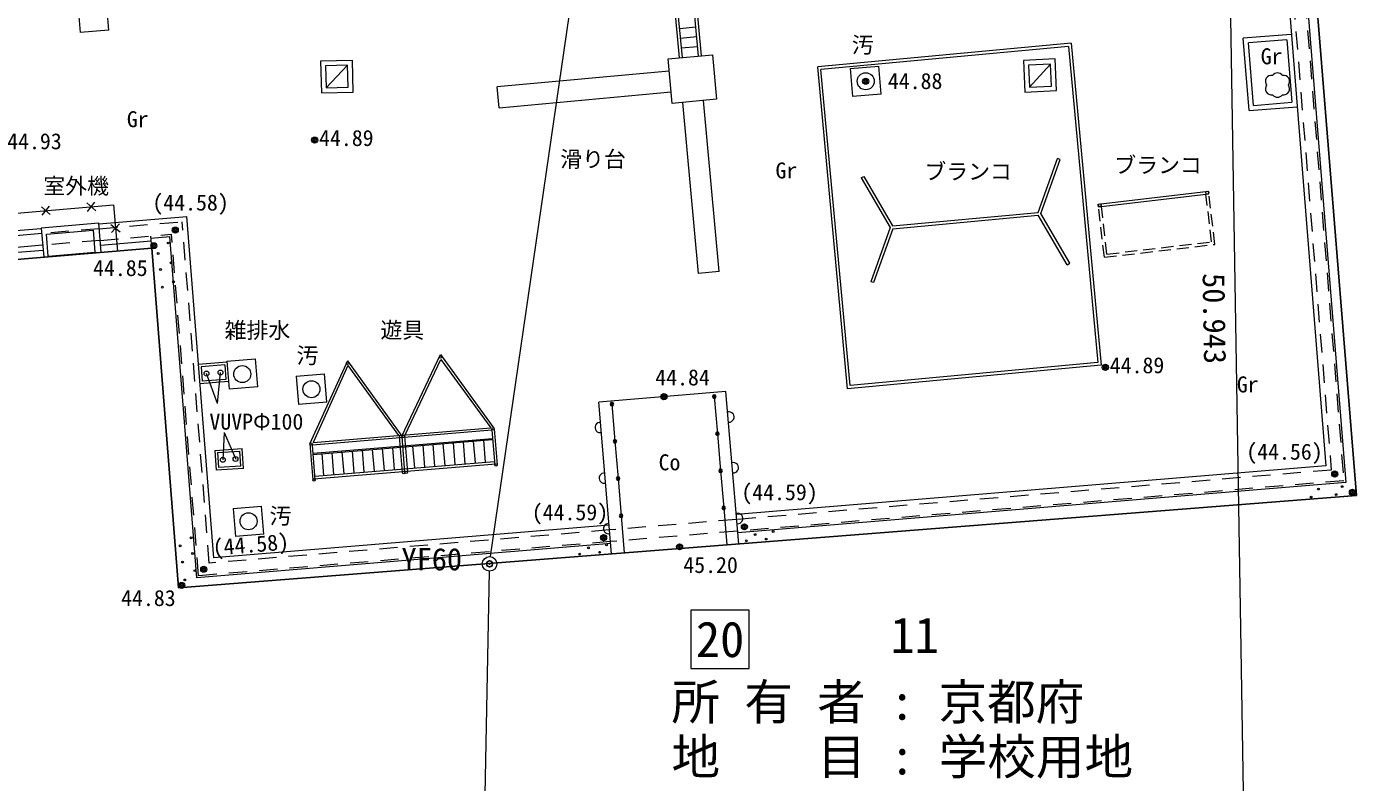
# Model space of a CAD drawing. Units: millimetres, scale not verified. Extents: x -29071210 to -28860960, y -117775216 to -117329466.
# Drawn here: x -28986217 to -28958863, y -117587567 to -117572019 of the extents above; entities that cross this region are included whole.
import ezdxf
from ezdxf.enums import TextEntityAlignment as Align

# ---------------------------------------------------------------- set-up
doc = ezdxf.new("R2010")
doc.units = ezdxf.units.MM
doc.header["$LTSCALE"] = 250
doc.header["$PDMODE"] = 32
doc.header["$PDSIZE"] = 125
doc.linetypes.add('USER4', pattern=[2.5, 1.5, -1])
doc.linetypes.add('USER6', pattern=[1.5, 1, -0.5])
for name, color, linetype, lineweight in [('S-SUV', 7, 'Continuous', 13), ('S-SUV-HTXT', 7, 'Continuous', 13), ('S-SUV-ROW', 7, 'Continuous', 15), ('S-SUV-SRVR', 3, 'Continuous', 13), ('S-SUV-STR', 1, 'Continuous', 25)]:
    doc.layers.add(name, color=color, linetype=linetype, lineweight=lineweight)
doc.layers.add('S-SUV-BMK', color=7, linetype='Continuous')
doc.styles.add('ＭＳ ゴシック', font='')
doc.styles.get('ＭＳ ゴシック').set_extended_font_data('MS Gothic')

# ---------------------------------------------------------------- blocks, each defined once
blk = doc.blocks.new('ﾌﾟﾛｯﾄﾏｰｸ-03_1')
at = {"color": 3, "linetype": 'Continuous', "lineweight": 25}
blk.add_circle((0, 0), 0.5, dxfattribs=at)
at = {"color": 3}
blk.add_point((0, 0), dxfattribs=at)
blk = doc.blocks.new('植樹')
at = {"color": 7, "linetype": 'Continuous', "lineweight": 13}
for centre, radius, start, end in [((-0.5, 0.3), 0.5, 79.1621, 216.8699), ((-0.5, -0.3), 0.5, 143.1301, 280.8379), ((0, 0.5), 0.499, 35.631, 144.369), ((0.5, 0.3), 0.5, 323.1301, 100.8379), ((0, -0.5), 0.499, 215.631, 324.369), ((0.5, -0.3), 0.5, 259.1621, 36.8699)]:
    blk.add_arc(centre, radius, start, end, dxfattribs=at)
blk = doc.blocks.new('ﾌﾟﾛｯﾄﾏｰｸ-03')
at = {"color": 7, "linetype": 'Continuous', "lineweight": 15}
blk.add_circle((0, 0), 0.5, dxfattribs=at)
at = {"color": 7}
blk.add_point((0, 0), dxfattribs=at)

msp = doc.modelspace()

# ---------------------------------------------------------------- linework, layer by layer
at = {"layer": 'S-SUV'}
for p, q in [((-28960456.3, -117569012.7), (-28959489, -117581051.8)), ((-28960077.5, -117568982.3), (-28959079.9, -117581399.1)), ((-28985161, -117571561), (-28985113.6, -117572140.9)), ((-28984527, -117572093), (-28984574.4, -117571513.1)), ((-28972905, -117571465), (-28972794.7, -117572661.1)), ((-28972845.3, -117571459.5), (-28972735, -117572655.6)), ((-28972396.8, -117572624.4), (-28972507.1, -117571428.3)), ((-28972337.1, -117572618.9), (-28972447.3, -117571422.8)), ((-28984527, -117572093), (-28985113.6, -117572140.9)), ((-28972790.1, -117572058.1), (-28972451.9, -117572026.9)), ((-28960201.7, -117572180.6), (-28961191.5, -117572260.2)), ((-28972771.7, -117572257.2), (-28972433.5, -117572226.1)), ((-28972753.3, -117572456.4), (-28972415.2, -117572425.2)), ((-28964729, -117572363), (-28969943.4, -117572846.6)), ((-28964783.2, -117572428.3), (-28969878.1, -117572900.8)), ((-28964783.2, -117572428.3), (-28964180.3, -117578929.8)), ((-28964729, -117572363), (-28964115, -117578984)), ((-28961072, -117573748), (-28961191.5, -117572260.2)), ((-28960293.4, -117572288.3), (-28961083.9, -117572351.8)), ((-28960980.3, -117573640.3), (-28961083.9, -117572351.8)), ((-28960293.4, -117572288.3), (-28960189.9, -117573576.8)), ((-28979515.6, -117572713), (-28980168.2, -117572727.2)), ((-28980168.2, -117572727.2), (-28980153.9, -117573379.7)), ((-28979501.4, -117573365.5), (-28979515.6, -117572713)), ((-28973022.9, -117572682.1), (-28972108, -117572597.8)), ((-28972938.4, -117573598.8), (-28973022.9, -117572682.1)), ((-28972108, -117572597.8), (-28972023.5, -117573514.5)), ((-28965059.7, -117572684.3), (-28965711.7, -117572714.5)), ((-28965711.7, -117572714.5), (-28965681.5, -117573366.5)), ((-28965029.5, -117573336.3), (-28965059.7, -117572684.3)), ((-28979613.4, -117572815.1), (-28980066, -117572825)), ((-28980066, -117572825), (-28980056.1, -117573277.6)), ((-28980056.1, -117573277.6), (-28979613.4, -117572815.1)), ((-28979603.5, -117573267.7), (-28979613.4, -117572815.1)), ((-28972999.7, -117572933.4), (-28976535.7, -117573259.4)), ((-28969329.4, -117579467.6), (-28969943.4, -117572846.6)), ((-28969275.2, -117579402.3), (-28969878.1, -117572900.8)), ((-28969274, -117572878), (-28968687.4, -117572830.1)), ((-28969274, -117572878), (-28969226.6, -117573457.9)), ((-28968640, -117573410), (-28968687.4, -117572830.1)), ((-28965155, -117572788.8), (-28965607.2, -117572809.8)), ((-28965607.2, -117572809.8), (-28965586.2, -117573262)), ((-28965586.2, -117573262), (-28965155, -117572788.8)), ((-28965134, -117573241), (-28965155, -117572788.8)), ((-28980056.1, -117573277.6), (-28979603.5, -117573267.7)), ((-28976496, -117573690), (-28976535.7, -117573259.4)), ((-28965586.2, -117573262), (-28965134, -117573241)), ((-28980153.9, -117573379.7), (-28979501.4, -117573365.5)), ((-28976496, -117573690), (-28972960, -117573364)), ((-28972023.5, -117573514.5), (-28972938.4, -117573598.8)), ((-28971967.8, -117577059.5), (-28972292.4, -117573539.2)), ((-28968640, -117573410), (-28969226.6, -117573457.9)), ((-28965681.5, -117573366.5), (-28965029.5, -117573336.3)), ((-28972396, -117577099), (-28972720.6, -117573578.7)), ((-28961072, -117573748), (-28960082.2, -117573668.5)), ((-28960980.3, -117573640.3), (-28960189.9, -117573576.8)), ((-28965411.8, -117575841.6), (-28965013.4, -117574733.6)), ((-28965357, -117575866.6), (-28964956.9, -117574753.9)), ((-28964956.9, -117574753.9), (-28965013.4, -117574733.6)), ((-28969050.3, -117575133.5), (-28968998.5, -117575103.2)), ((-28969050.3, -117575133.5), (-28968452.4, -117576153.7)), ((-28968998.5, -117575103.2), (-28968403.2, -117576119)), ((-28964175.3, -117575668.7), (-28961904.7, -117575401.7)), ((-28964168.3, -117575728.3), (-28961897.7, -117575461.3)), ((-28961897.7, -117575461.3), (-28961904.7, -117575401.7)), ((-28988168, -117576004), (-28984426.8, -117575687.4)), ((-28985913.7, -117575724.5), (-28985733, -117575886.6)), ((-28985898.8, -117575900.7), (-28985747.9, -117575710.5)), ((-28984975.8, -117575645.2), (-28984795.1, -117575807.3)), ((-28984960.9, -117575821.3), (-28984810.1, -117575631.1)), ((-28984426.8, -117575687.4), (-28984346.6, -117576635.5)), ((-28964168.3, -117575728.3), (-28964175.3, -117575668.7)), ((-28984731.9, -117576077.4), (-28982923, -117575924.3)), ((-28982368.1, -117582949.9), (-28982923, -117575924.3)), ((-28968403.2, -117576119), (-28965411.8, -117575841.6)), ((-28968397.6, -117576178.8), (-28965406.2, -117575901.3)), ((-28964810.9, -117576917.2), (-28965406.2, -117575901.3)), ((-28964759.1, -117576886.8), (-28965357, -117575866.6)), ((-28985915.1, -117576177.5), (-28986520.6, -117576228.8)), ((-28985906.6, -117576277.2), (-28986512.1, -117576328.4)), ((-28985809.1, -117576290.8), (-28984848.1, -117576209.4)), ((-28985771.2, -117576739.2), (-28985809.1, -117576290.8)), ((-28984848.1, -117576209.4), (-28984810.2, -117576657.8)), ((-28984481.4, -117576091.2), (-28984291.2, -117576242.1)), ((-28984305.2, -117576076.3), (-28984467.3, -117576257)), ((-28968452.4, -117576153.7), (-28968852.5, -117577266.4)), ((-28968397.6, -117576178.8), (-28968796, -117577286.7)), ((-28985886.4, -117576516.3), (-28986491.9, -117576567.6)), ((-28984694.8, -117576515.8), (-28983654.7, -117576427.8)), ((-28983643, -117576576), (-28983662.5, -117576328.1)), ((-28983659.4, -117576368), (-28983271.7, -117576335.2)), ((-28982716.9, -117583360.1), (-28983271.7, -117576335.2)), ((-28986483.5, -117576667.2), (-28985878, -117576616)), ((-28985771.2, -117576739.2), (-28984810.2, -117576657.8)), ((-28971967.8, -117577059.5), (-28972396, -117577099)), ((-28964810.9, -117576917.2), (-28964759.1, -117576886.8)), ((-28968796, -117577286.7), (-28968852.5, -117577266.4)), ((-28982097, -117578923), (-28982682.5, -117578969.2)), ((-28982141, -117578976.6), (-28982628.7, -117579015.2)), ((-28982628.7, -117579015.2), (-28982605.1, -117579314.2)), ((-28982141, -117578976.6), (-28982116.5, -117579275.6)), ((-28982097, -117578901), (-28981510.4, -117578853.1)), ((-28982097, -117578901), (-28982049.6, -117579480.9)), ((-28981463, -117579433), (-28981510.4, -117578853.1)), ((-28979618, -117578892.5), (-28980388.7, -117580593.3)), ((-28979608, -117578991.5), (-28980325.6, -117580575.2)), ((-28979618, -117578892.5), (-28978495.4, -117580442.8)), ((-28979608, -117578991.5), (-28978566.1, -117580430.4)), ((-28978495.4, -117580442.8), (-28977704.6, -117578767.2)), ((-28978428.9, -117580419.1), (-28977695.4, -117578864.8)), ((-28977704.6, -117578767.2), (-28976603.7, -117580280.9)), ((-28977695.4, -117578864.8), (-28976670.3, -117580274.3)), ((-28964115, -117578984), (-28969329.4, -117579467.6)), ((-28964180.3, -117578929.8), (-28969275.2, -117579402.3)), ((-28982116.5, -117579275.6), (-28982605.1, -117579314.2)), ((-28980674, -117579212), (-28980087.4, -117579164.1)), ((-28980674, -117579212), (-28980626.6, -117579791.9)), ((-28980040, -117579744), (-28980087.4, -117579164.1)), ((-28982065.5, -117579321.8), (-28982651, -117579368)), ((-28981463, -117579433), (-28982049.6, -117579480.9)), ((-28971831, -117579528), (-28974442.7, -117579743.6)), ((-28971565, -117582663), (-28971831, -117579528)), ((-28980040, -117579744), (-28980626.6, -117579791.9)), ((-28974184.8, -117582868.2), (-28974442.7, -117579743.6)), ((-28974177, -117579784), (-28974113.8, -117580549.9)), ((-28972072, -117579631), (-28972007.3, -117580393.9)), ((-28976646.8, -117580322.6), (-28980339, -117580626.4)), ((-28980325.6, -117580575.2), (-28976670.3, -117580274.3)), ((-28976646.8, -117580322.6), (-28976587.9, -117581038.1)), ((-28976599, -117580293.5), (-28976538.1, -117581033.9)), ((-28972007.3, -117580393.9), (-28971942.5, -117581156.7)), ((-28980390.9, -117580605.6), (-28980329.9, -117581346.1)), ((-28980280.1, -117581341.9), (-28980339, -117580626.4)), ((-28980325.2, -117580793.8), (-28976633, -117580489.9)), ((-28980323.2, -117580818.7), (-28976631, -117580514.8)), ((-28978483.8, -117581194.1), (-28978544.8, -117580453.7)), ((-28978434, -117581190), (-28978494.9, -117580449.6)), ((-28978445.1, -117580445.5), (-28978384.2, -117581185.9)), ((-28978232.3, -117581098.1), (-28978269.2, -117580649.7)), ((-28978024.4, -117581081), (-28978061.3, -117580632.5)), ((-28977816.5, -117581063.9), (-28977853.4, -117580615.4)), ((-28977608.6, -117581046.8), (-28977645.5, -117580598.3)), ((-28977400.7, -117581029.7), (-28977437.6, -117580581.2)), ((-28977192.8, -117581012.6), (-28977229.7, -117580564.1)), ((-28976984.9, -117580995.5), (-28977021.8, -117580547)), ((-28976777, -117580978.4), (-28976814, -117580529.9)), ((-28974113.8, -117580549.9), (-28974050.6, -117581315.9)), ((-28982344, -117580736), (-28981782.1, -117580701.3)), ((-28982344, -117580736), (-28982318.9, -117581142.7)), ((-28982291, -117580782.8), (-28981829, -117580754.3)), ((-28982291, -117580782.8), (-28982272, -117581089.7)), ((-28981810, -117581061.2), (-28981829, -117580754.3)), ((-28981757, -117581108), (-28981782.1, -117580701.3)), ((-28980103.3, -117581252.1), (-28980140.2, -117580803.7)), ((-28979895.4, -117581235), (-28979932.3, -117580786.5)), ((-28979687.5, -117581217.9), (-28979724.4, -117580769.4)), ((-28979479.6, -117581200.8), (-28979516.5, -117580752.3)), ((-28979271.7, -117581183.7), (-28979308.6, -117580735.2)), ((-28979063.8, -117581166.6), (-28979100.7, -117580718.1)), ((-28978855.9, -117581149.5), (-28978892.8, -117580701)), ((-28978648, -117581132.4), (-28978685, -117580683.9)), ((-28981757, -117581108), (-28982318.9, -117581142.7)), ((-28981810, -117581061.2), (-28982272, -117581089.7)), ((-28980307.1, -117581319.1), (-28976565.1, -117581011.1)), ((-28980286.2, -117581267.2), (-28976594.1, -117580963.3)), ((-28971942.5, -117581156.7), (-28971877.8, -117581919.6)), ((-28959489, -117581051.8), (-28971616.3, -117582057.9)), ((-28974050.6, -117581315.9), (-28973987.3, -117582081.8)), ((-28959079.9, -117581399.1), (-28971584.2, -117582436.5)), ((-28981969, -117581930), (-28981382.4, -117581882.1)), ((-28981969, -117581930), (-28981921.6, -117582509.9)), ((-28981335, -117582462), (-28981382.4, -117581882.1)), ((-28971877.8, -117581919.6), (-28971813.1, -117582682.4)), ((-28974233.8, -117582275), (-28982368.1, -117582949.9)), ((-28973987.3, -117582081.8), (-28973924.1, -117582847.8)), ((-28981335, -117582462), (-28981921.6, -117582509.9)), ((-28974202.5, -117582653.7), (-28982716.9, -117583360.1))]:
    msp.add_line(p, q, dxfattribs=at)
at = {"layer": 'S-SUV', "linetype": 'USER4'}
for p, q in [((-28960356.6, -117569004.7), (-28959381.3, -117581143.2)), ((-28960117.4, -117568985.5), (-28959122.9, -117581362.6)), ((-28984723.4, -117576177), (-28985906.6, -117576277.2)), ((-28984723.4, -117576177), (-28983014.8, -117576032.4)), ((-28984703.2, -117576416.2), (-28983235, -117576291.9)), ((-28982680.2, -117583316.9), (-28983235, -117576291.9)), ((-28982459.9, -117583057.8), (-28983014.8, -117576032.4)), ((-28984703.2, -117576416.2), (-28985886.4, -117576516.3)), ((-28959381.3, -117581143.2), (-28971607.9, -117582157.5)), ((-28959122.9, -117581362.6), (-28971587.6, -117582396.6)), ((-28971607.9, -117582157.5), (-28974225.5, -117582374.7)), ((-28974225.5, -117582374.7), (-28982459.9, -117583057.8)), ((-28971587.6, -117582396.6), (-28974205.8, -117582613.9)), ((-28974205.8, -117582613.9), (-28982680.2, -117583316.9))]:
    msp.add_line(p, q, dxfattribs=at)
at = {"layer": 'S-SUV', "linetype": 'USER6'}
for p, q in [((-28961842.3, -117576445.9), (-28961957.3, -117575468.3)), ((-28961775.7, -117576498.5), (-28961897.7, -117575461.3)), ((-28964046.3, -117576765.5), (-28964168.3, -117575728.3)), ((-28963993.7, -117576698.9), (-28964108.7, -117575721.3)), ((-28964046.3, -117576765.5), (-28961775.7, -117576498.5)), ((-28963993.7, -117576698.9), (-28961842.3, -117576445.9))]:
    msp.add_line(p, q, dxfattribs=at)
at = {"layer": 'S-SUV'}
msp.add_lwpolyline([(-28984682.2, -117576663.9), (-28984733, -117576064), (-28985916.2, -117576164.1), (-28985865.4, -117576764.1)], dxfattribs=at)
for centre, radius in [((-28968957, -117573144), 175), ((-28961931, -117575435), 30), ((-28964142, -117575695), 30), ((-28983302.6, -117576470.7), 18.8), ((-28983511.7, -117576687), 18.8), ((-28983461.2, -117577015.1), 18.8), ((-28983244.9, -117576878.1), 18.8), ((-28983425.2, -117577379.3), 18.8), ((-28983194.4, -117577271.1), 18.8), ((-28981780, -117579167), 175), ((-28979613, -117578942), 25), ((-28977700, -117578816), 25), ((-28982517.2, -117579156.8), 50), ((-28982228.4, -117579134.3), 50), ((-28980357, -117579478), 175), ((-28976623.9, -117580295.6), 25), ((-28980365.9, -117580603.6), 25), ((-28978519.9, -117580451.6), 25), ((-28978470, -117580447.5), 25), ((-28982181.7, -117580930.1), 50), ((-28981919.3, -117580913.9), 50), ((-28978458.9, -117581192.1), 25), ((-28978409.1, -117581187.9), 25), ((-28976563, -117581036), 25), ((-28980305, -117581344), 25), ((-28959154.7, -117581482.5), 18.8), ((-28959792, -117581696.7), 18.8), ((-28959641.3, -117581532.7), 18.8), ((-28959281.7, -117581646.4), 18.8), ((-28981652, -117582196), 175), ((-28982833.9, -117582537.2), 18.8), ((-28971412.4, -117582597.3), 18.8), ((-28971232.6, -117582470.3), 18.8), ((-28971001.1, -117582560.8), 18.8), ((-28970860.1, -117582406.9), 18.8), ((-28983061, -117582699.4), 18.8), ((-28982801.4, -117582858.1), 18.8), ((-28974840.3, -117582869.9), 18.8), ((-28974660.5, -117582743), 18.8), ((-28974429, -117582833.5), 18.8), ((-28974287.9, -117582679.5), 18.8), ((-28983010.6, -117583034.7), 18.8), ((-28982963.7, -117583402.5), 18.8), ((-28982754.6, -117583211.4), 18.8)]:
    msp.add_circle(centre, radius, dxfattribs=at)
for centre, radius, start, end in [((-28974177, -117579784), 37.5, 0, 180), ((-28974177, -117579784), 37.5, 180, 0), ((-28974177, -117579784), 25, 0, 180), ((-28974177, -117579784), 25, 180, 0), ((-28974177, -117579784), 12.5, 0, 180), ((-28974177, -117579784), 12.5, 180, 0), ((-28972072, -117579631), 37.5, 0, 180), ((-28972072, -117579631), 37.5, 180, 0), ((-28972072, -117579631), 25, 0, 180), ((-28972072, -117579631), 25, 180, 0), ((-28972072, -117579631), 12.5, 0, 180), ((-28972072, -117579631), 12.5, 180, 0), ((-28971768.2, -117580048.9), 106.5, 264.84383, 104.85736), ((-28974418.5, -117580265.9), 106.2, 84.51427, 284.92255), ((-28972007.3, -117580393.9), 37.5, 0, 180), ((-28972007.3, -117580393.9), 37.5, 180, 0), ((-28972007.3, -117580393.9), 25, 0, 180), ((-28972007.3, -117580393.9), 25, 180, 0), ((-28972007.3, -117580393.9), 12.5, 0, 180), ((-28972007.3, -117580393.9), 12.5, 180, 0), ((-28974113.8, -117580549.9), 37.5, 0, 180), ((-28974113.8, -117580549.9), 37.5, 180, 0), ((-28974113.8, -117580549.9), 25, 0, 180), ((-28974113.8, -117580549.9), 25, 180, 0), ((-28974113.8, -117580549.9), 12.5, 0, 180), ((-28974113.8, -117580549.9), 12.5, 180, 0), ((-28974332.5, -117581307.4), 106.2, 84.51427, 284.92255), ((-28971942.5, -117581156.7), 37.5, 0, 180), ((-28971942.5, -117581156.7), 37.5, 180, 0), ((-28971942.5, -117581156.7), 25, 0, 180), ((-28971942.5, -117581156.7), 25, 180, 0), ((-28971942.5, -117581156.7), 12.5, 0, 180), ((-28971942.5, -117581156.7), 12.5, 180, 0), ((-28971679.5, -117581093.9), 106.5, 264.84383, 104.85736), ((-28974050.6, -117581315.9), 37.5, 0, 180), ((-28974050.6, -117581315.9), 37.5, 180, 0), ((-28974050.6, -117581315.9), 25, 0, 180), ((-28974050.6, -117581315.9), 25, 180, 0), ((-28974050.6, -117581315.9), 12.5, 0, 180), ((-28974050.6, -117581315.9), 12.5, 180, 0), ((-28973987.3, -117582081.8), 37.5, 0, 180), ((-28971877.8, -117581919.6), 37.5, 0, 180), ((-28971877.8, -117581919.6), 37.5, 180, 0), ((-28971877.8, -117581919.6), 25, 0, 180), ((-28971877.8, -117581919.6), 25, 180, 0), ((-28971877.8, -117581919.6), 12.5, 0, 180), ((-28971877.8, -117581919.6), 12.5, 180, 0), ((-28971590.9, -117582138.9), 106.5, 264.84383, 104.85736), ((-28974246.5, -117582349), 106.2, 84.51427, 284.92255), ((-28973987.3, -117582081.8), 37.5, 180, 0), ((-28973987.3, -117582081.8), 25, 0, 180), ((-28973987.3, -117582081.8), 25, 180, 0), ((-28973987.3, -117582081.8), 12.5, 0, 180), ((-28973987.3, -117582081.8), 12.5, 180, 0)]:
    msp.add_arc(centre, radius, start, end, dxfattribs=at)
at = {"layer": 'S-SUV-HTXT'}
for p, q in [((-28982286.8, -117579774.6), (-28982517.2, -117579156.8)), ((-28982286.8, -117579774.6), (-28982228.4, -117579134.3)), ((-28982286.8, -117579774.6), (-28982228.4, -117579134.3)), ((-28982149.8, -117580369.5), (-28982181.7, -117580930.1)), ((-28982149.8, -117580369.5), (-28981916.3, -117580918))]:
    msp.add_line(p, q, dxfattribs=at)
at = {"layer": 'S-SUV-HTXT', "lineweight": 15}
msp.add_lwpolyline([(-28971352.1, -117584023), (-28972552.1, -117584023), (-28972552.1, -117585223), (-28971352.1, -117585223)], close=True, dxfattribs=at)
at = {"layer": 'S-SUV-ROW'}
for p, q in [((-28960950.8, -117602215.3), (-28961774.4, -117551577.5)), ((-28976672.9, -117582923), (-28972357.4, -117553241.3)), ((-28977146.8, -117607123.2), (-28976697.3, -117583221.5))]:
    msp.add_line(p, q, dxfattribs=at)
at = {"layer": 'S-SUV-STR'}
for p, q in [((-28960073, -117566608), (-28958863, -117581668)), ((-28983643, -117576576), (-29007927, -117578631)), ((-28983093, -117583566), (-28983643, -117576576)), ((-28958863, -117581668), (-28983093, -117583566))]:
    msp.add_line(p, q, dxfattribs=at)

# ---------------------------------------------------------------- block references
at = {"layer": 'S-SUV', "xscale": 250, "yscale": 250}
msp.add_blockref('植樹', (-28960486, -117573222), dxfattribs=at)
at = {"layer": 'S-SUV-BMK', "xscale": 300, "yscale": 300}
msp.add_blockref('ﾌﾟﾛｯﾄﾏｰｸ-03', (-28976694.5, -117583071.5), dxfattribs=at)
at = {"layer": 'S-SUV-SRVR', "xscale": 75, "yscale": 75}
for p in [(-28968957, -117573144), (-28980292, -117574354), (-28983158.3, -117576205.7), (-28983599.9, -117576527.2), (-28964027.3, -117579029.2), (-28973106.5, -117579631.5), (-28959307.5, -117581223), (-28958944.4, -117581598.3), (-28971451.3, -117582309.6), (-28974348.7, -117582533.3), (-28972785.2, -117582721.3), (-28982572.5, -117583183.1), (-28983025.4, -117583514.4)]:
    msp.add_blockref('ﾌﾟﾛｯﾄﾏｰｸ-03_1', p, dxfattribs=at)

# ---------------------------------------------------------------- texts
at = {"layer": 'S-SUV-BMK', "style": 'ＭＳ ゴシック'}
msp.add_text('YF60', height=458.2, dxfattribs=at).set_placement((-28978505.6, -117582746.6), align=Align.TOP_LEFT)
at = {"layer": 'S-SUV-HTXT', "style": 'ＭＳ ゴシック'}
for p in [(-28969016.4, -117572658.6), (-28980439, -117579048.1), (-28980993.3, -117582348.7)]:
    msp.add_text('汚', height=329.9, dxfattribs=at).set_placement(p, align=Align.BOTTOM_CENTER)
for s, p in [('Gr', (-28960832.4, -117572629.8)), ('Gr', (-28984155.4, -117573924)), ('滑り台', (-28975239.7, -117574744.4)), ('ブランコ', (-28963842.6, -117574866.8)), ('Gr', (-28970812.3, -117574978.2)), ('ブランコ', (-28967750, -117574999.2)), ('遊具', (-28978937.5, -117578262.6)), ('Gr', (-28961322.4, -117579379.5)), ('VUVPΦ100', (-28982455.9, -117580145.4))]:
    msp.add_text(s, height=329.9, dxfattribs=at).set_placement(p, align=Align.MIDDLE_LEFT)
for s, height, p in [('室外機', 329.9, (-28985872.5, -117575560.3)), ('雑排水', 329.9, (-28982142.6, -117578528.9)), ('Co', 329.9, (-28973216.9, -117581246.4)), ('所 有 者 : 京都府', 733.1, (-28972952.1, -117586498)), ('地\u3000\u3000目 : 学校用地', 733.1, (-28972952.1, -117587623))]:
    msp.add_text(s, height=height, dxfattribs=at).set_placement(p, align=Align.BOTTOM_LEFT)
msp.add_text('50.943', height=458.2, rotation=270.932, dxfattribs=at).set_placement((-28961781.8, -117578024.6), align=Align.MIDDLE_CENTER)
msp.add_text('11', height=733.1, dxfattribs=at).set_placement((-28967452.1, -117585123), align=Align.BOTTOM_RIGHT)
msp.add_text('20', height=733.1, dxfattribs=at).set_placement((-28971952.1, -117584623), align=Align.MIDDLE_CENTER)
at = {"layer": 'S-SUV-SRVR', "style": 'ＭＳ ゴシック'}
for s, p in [('44.88', (-28968501.2, -117572973.9)), ('45.20', (-28972708, -117582928.8))]:
    msp.add_text(s, height=329.9, dxfattribs=at).set_placement(p, align=Align.TOP_LEFT)
msp.add_text('44.93', height=329.9, dxfattribs=at).set_placement((-28986616.3, -117574377.7), align=Align.MIDDLE_LEFT)
for s, p in [('44.89', (-28980201.1, -117574574.2)), ('44.89', (-28963936.4, -117579249.3)), ('44.84', (-28973285.4, -117579499.4))]:
    msp.add_text(s, height=329.9, dxfattribs=at).set_placement(p, align=Align.BOTTOM_LEFT)
for s, p in [('(44.58)', (-28982844.1, -117575902.1)), ('(44.56)', (-28960342.6, -117581027.3)), ('(44.59)', (-28970728.8, -117581860.8))]:
    msp.add_text(s, height=329.9, dxfattribs=at).set_placement(p, align=Align.BOTTOM_CENTER)
for s, p in [('44.85', (-28983727.7, -117576820.6)), ('44.83', (-28983150.6, -117583609.2))]:
    msp.add_text(s, height=329.9, dxfattribs=at).set_placement(p, align=Align.TOP_RIGHT)
msp.add_text('(44.59)', height=329.9, dxfattribs=at).set_placement((-28975039.8, -117582010), align=Align.MIDDLE_CENTER)
msp.add_text('(44.58)', height=329.9, rotation=4.743, dxfattribs=at).set_placement((-28981605.7, -117582673.1), align=Align.MIDDLE_CENTER)

doc.saveas('drawing.dxf')
